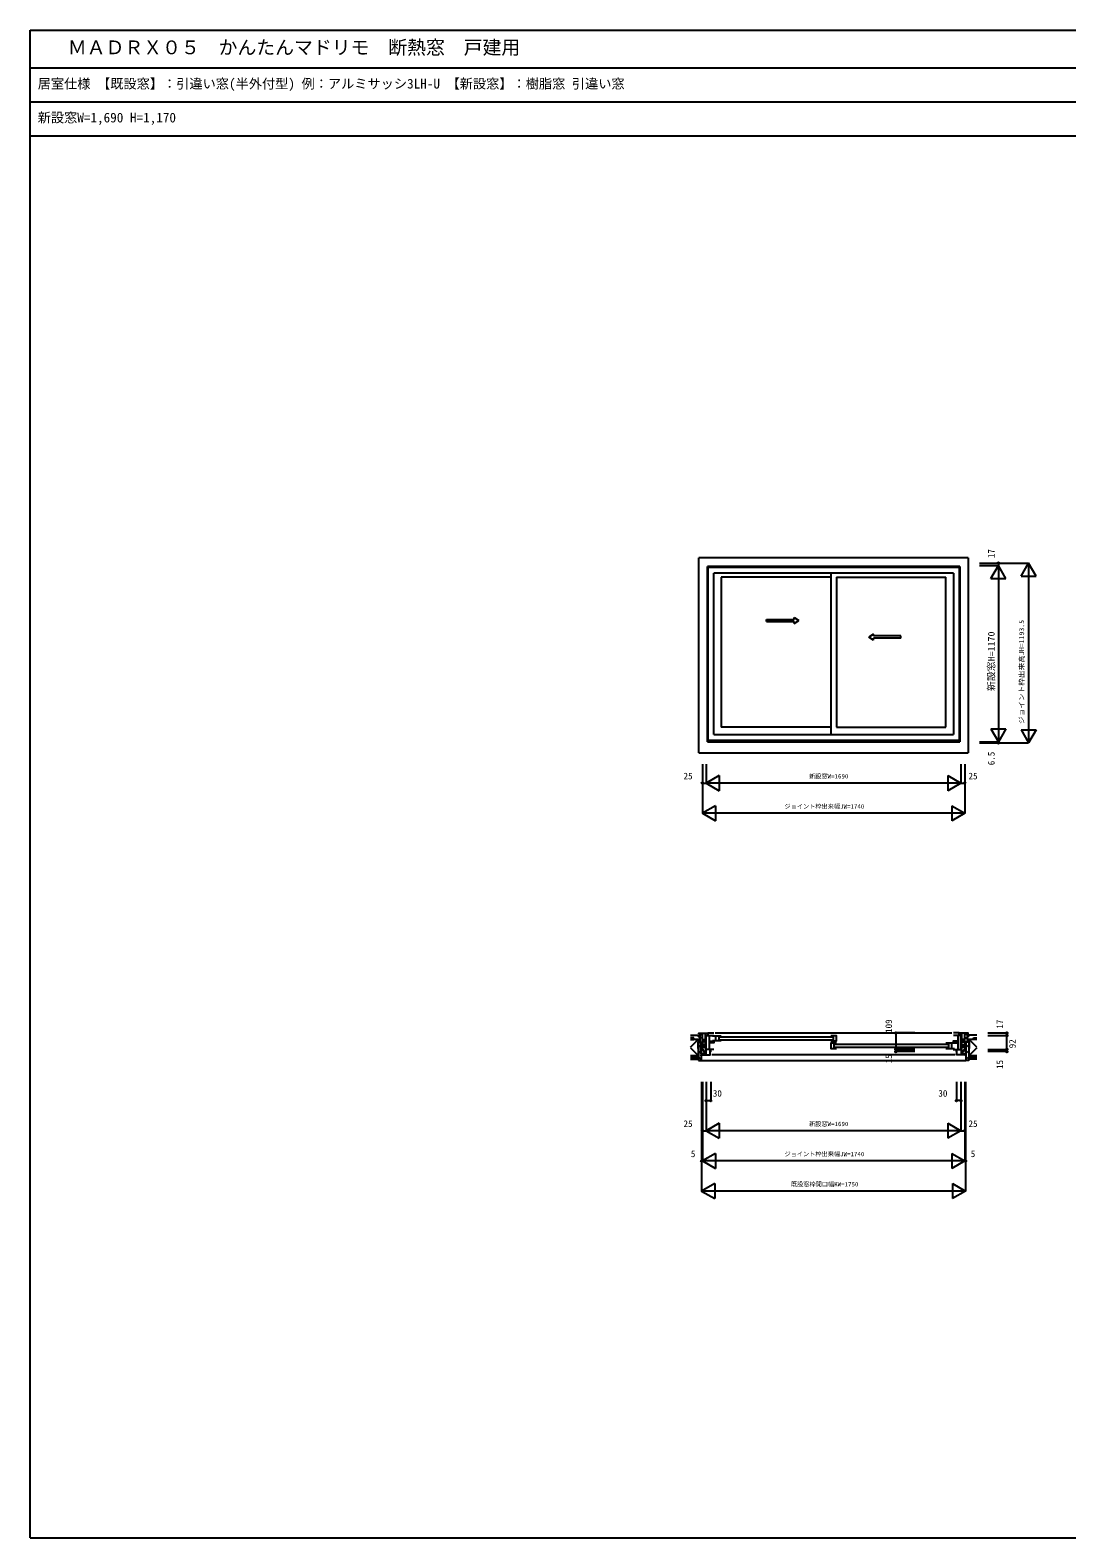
# Model space of a CAD drawing. Units: millimetres, scale not verified. Extents: x -6875 to 6875, y -5000 to 5000.
# Drawn here: x -6875 to 0, y -5000 to 5000 of the extents above; entities that cross this region are included whole.
import ezdxf
from ezdxf.enums import TextEntityAlignment as Align

# ---------------------------------------------------------------- set-up
doc = ezdxf.new("R2010")
doc.units = ezdxf.units.MM
doc.header["$LTSCALE"] = 20
for name, color, linetype in [('0-0_0', 7, 'Continuous'), ('0-1_YKK_A1', 4, 'Continuous'), ('0-2_YKK_B1', 4, 'Continuous'), ('0-3_YKK_B1E', 7, 'Continuous'), ('0-4_YKK_B2', 5, 'Continuous'), ('0-8_YKK_F1', 7, 'Continuous'), ('0-9_YKK_N1', 2, 'Continuous'), ('0-A_YKK_Z1', 7, 'Continuous')]:
    doc.layers.add(name, color=color, linetype=linetype)
doc.styles.add('ＭＳ ゴシック', font='')
doc.styles.get('ＭＳ ゴシック').set_extended_font_data('MS Gothic')

msp = doc.modelspace()

# ---------------------------------------------------------------- linework, layer by layer
at = {"layer": '0-1_YKK_A1'}
for p, q in [((-654.1, 1499.25), (-2440.1, 1499.25)), ((-2440.1, 205.75), (-2440.1, 1499.25)), ((-710.1, 1443.25), (-2384.1, 1443.25)), ((-2384.1, 278.75), (-2384.1, 1443.25)), ((-715.1, 1435.75), (-2379.1, 1435.75)), ((-2379.1, 291.75), (-2379.1, 1435.75)), ((-715.1, 1435.75), (-715.1, 291.75)), ((-710.1, 1443.25), (-710.1, 278.75)), ((-654.1, 1499.25), (-654.1, 205.75)), ((-752.1, 1398.75), (-2342.1, 1398.75)), ((-2342.1, 328.75), (-2342.1, 1398.75)), ((-1566.1, 1371.75), (-2292.1, 1371.75)), ((-2292.1, 1371.75), (-2292.1, 377.75)), ((-1566.1, 1398.75), (-1566.1, 328.75)), ((-1528.1, 1371.75), (-802.1, 1371.75)), ((-1528.1, 1371.75), (-1528.1, 377.75)), ((-802.1, 377.75), (-802.1, 1371.75)), ((-752.1, 1398.75), (-752.1, 328.75)), ((-1807.81, 1092.11), (-1807.81, 1104.62)), ((-1807.81, 1104.62), (-1777.81, 1084.62)), ((-1991.15, 1092.11), (-1807.81, 1092.11)), ((-1991.14, 1077.11), (-1991.14, 1092.11)), ((-1991.14, 1077.11), (-1807.81, 1077.11)), ((-1807.81, 1064.62), (-1777.81, 1084.62)), ((-1807.81, 1064.62), (-1807.81, 1077.11)), ((-1283.39, 994.62), (-1313.39, 974.62)), ((-1283.39, 954.62), (-1313.39, 974.62)), ((-1283.39, 982.11), (-1283.39, 994.62)), ((-1102.05, 982.11), (-1283.39, 982.11)), ((-1283.39, 954.62), (-1283.39, 967.11)), ((-1102.06, 967.11), (-1283.39, 967.11)), ((-1102.06, 967.11), (-1102.06, 982.11)), ((-2342.1, 328.75), (-752.1, 328.75)), ((-1566.1, 377.75), (-2292.1, 377.75)), ((-1528.1, 377.75), (-802.1, 377.75)), ((-2440.1, 205.75), (-654.1, 205.75)), ((-2384.1, 278.75), (-710.1, 278.75)), ((-2379.1, 291.75), (-715.1, 291.75))]:
    msp.add_line(p, q, dxfattribs=at)
at = {"layer": '0-2_YKK_B1'}
for p, q in [((-2417.1, -1745.5), (-2417.1, -1652)), ((-2417.1, -1695.4), (-2397.1, -1695.4)), ((-2404.9, -1701.81), (-2398.49, -1695.4)), ((-2404.9, -1711.2), (-2404.9, -1695.4)), ((-2404.9, -1707.47), (-2397.1, -1699.67)), ((-2397.1, -1730.5), (-2397.1, -1652)), ((-2371.1, -1668), (-2371.1, -1760)), ((-2350.1, -1670.3), (-2292.1, -1670.3)), ((-2332.1, -1651), (-762.1, -1651)), ((-2330.1, -1670.3), (-2330.1, -1704.3)), ((-2309.1, -1670.3), (-2309.1, -1704.3)), ((-2305.1, -1676.3), (-1553.1, -1676.3)), ((-1553.1, -1698.3), (-2305.1, -1698.3)), ((-1549.1, -1670.3), (-1549.1, -1704.3)), ((-723.1, -1668), (-723.1, -1760)), ((-697.1, -1730.5), (-697.1, -1652)), ((-677.1, -1695.4), (-697.1, -1695.4)), ((-689.3, -1707.47), (-697.1, -1699.67)), ((-689.3, -1701.81), (-695.71, -1695.4)), ((-689.3, -1711.2), (-689.3, -1695.4)), ((-677.1, -1745.5), (-677.1, -1652)), ((-2397.1, -1711.2), (-2417.1, -1711.2)), ((-2397.1, -1730.5), (-2417.1, -1730.5)), ((-2402.97, -1711.2), (-2397.1, -1705.33)), ((-2393.8, -1733.5), (-2392.1, -1733.5)), ((-2393.8, -1760), (-2392.1, -1760)), ((-739.6, -1797), (-2354.6, -1797)), ((-2292.1, -1704.3), (-2350.1, -1704.3)), ((-1545.1, -1719.3), (-1545.1, -1753.3)), ((-1541.1, -1725.3), (-789.1, -1725.3)), ((-789.1, -1747.3), (-1541.1, -1747.3)), ((-744.1, -1719.3), (-802.1, -1719.3)), ((-802.1, -1753.3), (-744.1, -1753.3)), ((-785.1, -1719.3), (-785.1, -1753.3)), ((-764.1, -1719.3), (-764.1, -1753.3)), ((-700.4, -1733.5), (-702.1, -1733.5)), ((-700.4, -1760), (-702.1, -1760)), ((-691.23, -1711.2), (-697.1, -1705.33)), ((-697.1, -1711.2), (-677.1, -1711.2)), ((-697.1, -1730.5), (-677.1, -1730.5))]:
    msp.add_line(p, q, dxfattribs=at)
for points in [[(-2440.1, -1657), (-2440.1, -1652), (-2384.1, -1652), (-2384.1, -1668)], [(-2341.1, -1760), (-2392.1, -1760), (-2392.1, -1668), (-2342.1, -1668)], [(-2379.1, -1668), (-2379.1, -1651), (-2342.1, -1651)], [(-1566.1, -1704.3), (-1528.1, -1704.3), (-1528.1, -1670.3), (-1566.1, -1670.3)], [(-753.1, -1760), (-702.1, -1760), (-702.1, -1668), (-752.1, -1668)], [(-715.1, -1668), (-715.1, -1651), (-752.1, -1651)], [(-654.1, -1657), (-654.1, -1652), (-710.1, -1652), (-710.1, -1668)], [(-2424.6, -1797), (-2364.6, -1797), (-2364.6, -1760)], [(-2410.6, -1731.3), (-2393.8, -1731.3), (-2393.8, -1790), (-2396.4, -1790)], [(-2371.1, -1706.3), (-2341.1, -1706.3), (-2341.1, -1717.3), (-2371.1, -1717.3)], [(-2364.6, -1775), (-2362.1, -1775), (-2362.1, -1760)], [(-1528.1, -1719.3), (-1566.1, -1719.3), (-1566.1, -1753.3), (-1528.1, -1753.3)], [(-723.1, -1706.3), (-753.1, -1706.3), (-753.1, -1717.3), (-723.1, -1717.3)], [(-729.6, -1775), (-732.1, -1775), (-732.1, -1760)], [(-669.6, -1797), (-729.6, -1797), (-729.6, -1760)], [(-683.6, -1731.3), (-700.4, -1731.3), (-700.4, -1790), (-697.8, -1790)]]:
    msp.add_lwpolyline(points, dxfattribs=at)
at = {"layer": '0-3_YKK_B1E'}
for p, q in [((-2462.1, -1695), (-2433.6, -1695)), ((-2438.1, -1698), (-2438.1, -1695)), ((-2433.6, -1661.6), (-2425.1, -1661.6)), ((-2425.1, -1684.3), (-2433.6, -1684.3)), ((-660.6, -1661.6), (-669.1, -1661.6)), ((-669.1, -1684.3), (-660.6, -1684.3)), ((-632.1, -1695), (-660.6, -1695)), ((-656.1, -1698), (-656.1, -1695))]:
    msp.add_line(p, q, dxfattribs=at)
for points in [[(-2439.6, -1657), (-2433.6, -1657), (-2433.6, -1712)], [(-654.6, -1657), (-660.6, -1657), (-660.6, -1712)], [(-2438.1, -1709), (-2438.1, -1712), (-2422.1, -1712)], [(-656.1, -1709), (-656.1, -1712), (-672.1, -1712)]]:
    msp.add_lwpolyline(points, dxfattribs=at)
at = {"layer": '0-4_YKK_B2'}
for p, q in [((-2441.8, -1665), (-2445, -1668.2)), ((-2436.14, -1665), (-2445, -1673.86)), ((-2435, -1669.51), (-2439.49, -1674)), ((-650.71, -1665), (-659.2, -1673.49)), ((-656.37, -1665), (-659.2, -1667.83)), ((-649.2, -1669.14), (-654.06, -1674)), ((-2443.1, -1712), (-2443.1, -1834)), ((-2425.1, -1748.11), (-2443.1, -1730.11)), ((-2425.1, -1787.7), (-2443.1, -1769.7)), ((-2425.1, -1712), (-2425.1, -1834)), ((-2425.1, -1798.05), (-2424.05, -1797)), ((-2425.1, -1800.88), (-2421.22, -1797)), ((-2425.1, -1803.71), (-2418.39, -1797)), ((-674.86, -1798.24), (-673.61, -1797)), ((-672.03, -1801.07), (-669.1, -1798.14)), ((-669.1, -1712), (-669.1, -1834)), ((-669.1, -1748.11), (-651.1, -1730.11)), ((-669.1, -1787.7), (-651.1, -1769.7)), ((-651.1, -1712), (-651.1, -1834)), ((-2425.1, -1827.3), (-2443.1, -1809.3)), ((-2443.1, -1834), (-2425.1, -1834)), ((-2425.1, -1834), (-669.1, -1834)), ((-669.2, -1803.9), (-669.1, -1803.8)), ((-669.1, -1827.3), (-651.1, -1809.3)), ((-651.1, -1834), (-669.1, -1834))]:
    msp.add_line(p, q, dxfattribs=at)
for points in [[(-2445, -1674), (-2445, -1665), (-2435, -1665)], [(-2445, -1674), (-2435, -1674), (-2435, -1665)], [(-649.2, -1674), (-649.2, -1665), (-659.2, -1665)], [(-649.2, -1674), (-659.2, -1674), (-659.2, -1665)]]:
    msp.add_lwpolyline(points, dxfattribs=at)
for points in [[(-2425.1, -1797), (-2418.1, -1797), (-2425.1, -1804)], [(-669.1, -1797), (-676.1, -1797), (-669.1, -1804)]]:
    msp.add_lwpolyline(points, close=True, dxfattribs=at)
at = {"layer": '0-8_YKK_F1'}
for p, q in [((-6875.1, 5000), (6874.9, 5000)), ((-6875.1, -5000), (-6875.1, 5000)), ((-6875.1, 4750), (6624.9, 4750)), ((-6875.1, 4525), (6624.9, 4525)), ((-6875.1, 4300), (6624.9, 4300)), ((-6875.1, -5000), (6874.9, -5000))]:
    msp.add_line(p, q, dxfattribs=at)
at = {"layer": '0-9_YKK_N1'}
for p, q in [((-579.1, 1465.75), (-254.1, 1465.75)), ((-579.1, 1448.75), (-454.1, 1448.75)), ((-504.1, 1362.15), (-454.1, 1448.75)), ((-454.1, 1465.75), (-454.1, 1448.75)), ((-404.1, 1362.15), (-454.1, 1448.75)), ((-454.1, 1448.75), (-454.1, 278.75)), ((-304.1, 1379.15), (-254.1, 1465.75)), ((-254.1, 1465.75), (-254.1, 272.25)), ((-204.1, 1379.15), (-254.1, 1465.75)), ((-504.1, 1362.15), (-404.1, 1362.15)), ((-304.1, 1379.15), (-204.1, 1379.15)), ((-504.1, 365.35), (-404.1, 365.35)), ((-504.1, 365.35), (-454.1, 278.75)), ((-404.1, 365.35), (-454.1, 278.75)), ((-304.1, 358.85), (-204.1, 358.85)), ((-304.1, 358.85), (-254.1, 272.25)), ((-204.1, 358.85), (-254.1, 272.25)), ((-579.1, 278.75), (-454.1, 278.75)), ((-579.1, 272.25), (-254.1, 272.25)), ((-454.1, 278.75), (-454.1, 272.25)), ((-2417.1, 130.75), (-2417.1, -194.25)), ((-2392.1, 130.75), (-2392.1, 5.75)), ((-677.1, 130.75), (-677.1, -194.25)), ((-2417.1, 5.75), (-2392.1, 5.75)), ((-702.1, 5.75), (-2392.1, 5.75)), ((-2305.5, 55.75), (-2305.5, -44.25)), ((-788.7, 55.75), (-788.7, -44.25)), ((-677.1, -194.25), (-2417.1, -194.25)), ((-2330.5, -144.25), (-2330.5, -244.25)), ((-763.7, -144.25), (-763.7, -244.25)), ((-1134.14, -1651), (-1134.14, -1760)), ((-1009.14, -1651), (-1134.14, -1651)), ((-523.1, -1651), (-398.1, -1651)), ((-523.1, -1668), (-398.1, -1668)), ((-398.1, -1651), (-398.1, -1668)), ((-398.1, -1760), (-398.1, -1668)), ((-1009.14, -1760), (-1134.14, -1760)), ((-1134.14, -1760), (-1134.14, -1775)), ((-1009.14, -1775), (-1134.14, -1775)), ((-523.1, -1760), (-398.1, -1760)), ((-398.1, -1775), (-523.1, -1775)), ((-398.1, -1775), (-398.1, -1760)), ((-2422.1, -1975), (-2422.1, -2700)), ((-2417.1, -1975), (-2417.1, -2500)), ((-2392.1, -1975), (-2392.1, -2300)), ((-2362.1, -1975), (-2362.1, -2100)), ((-732.1, -1975), (-732.1, -2100)), ((-677.1, -1975), (-677.1, -2500)), ((-672.1, -1975), (-672.1, -2700)), ((-2392.1, -2100), (-2362.1, -2100)), ((-702.1, -2100), (-732.1, -2100)), ((-2417.1, -2300), (-2392.1, -2300)), ((-702.1, -2300), (-2392.1, -2300)), ((-2305.5, -2250), (-2305.5, -2350)), ((-788.7, -2250), (-788.7, -2350)), ((-2417.1, -2500), (-2422.1, -2500)), ((-677.1, -2500), (-2417.1, -2500)), ((-2330.5, -2450), (-2330.5, -2550)), ((-763.7, -2450), (-763.7, -2550)), ((-677.1, -2500), (-672.1, -2500)), ((-672.1, -2700), (-2422.1, -2700)), ((-2335.5, -2650), (-2335.5, -2750)), ((-758.7, -2650), (-758.7, -2750))]:
    msp.add_line(p, q, dxfattribs=at)
for points in [[(-702.1, 130.75), (-702.1, 5.75), (-677.1, 5.75)], [(-2305.5, 55.75), (-2392.1, 5.75), (-2305.5, -44.25)], [(-788.7, 55.75), (-702.1, 5.75), (-788.7, -44.25)], [(-2330.5, -144.25), (-2417.1, -194.25), (-2330.5, -244.25)], [(-763.7, -144.25), (-677.1, -194.25), (-763.7, -244.25)], [(-702.1, -1975), (-702.1, -2300), (-677.1, -2300)], [(-2305.5, -2250), (-2392.1, -2300), (-2305.5, -2350)], [(-788.7, -2250), (-702.1, -2300), (-788.7, -2350)], [(-2330.5, -2450), (-2417.1, -2500), (-2330.5, -2550)], [(-763.7, -2450), (-677.1, -2500), (-763.7, -2550)], [(-2335.5, -2650), (-2422.1, -2700), (-2335.5, -2750)], [(-758.7, -2650), (-672.1, -2700), (-758.7, -2750)]]:
    msp.add_lwpolyline(points, dxfattribs=at)
for centre in [(-454.1, 1465.75), (-454.1, 272.25), (-2417.1, 5.75), (-677.1, 5.75), (-1134.25, -1651), (-398.1, -1668), (-397.99, -1651), (-1134.14, -1760), (-1134.14, -1775), (-398.1, -1760), (-398.1, -1775), (-2392.1, -2100), (-2362.1, -2100), (-732.1, -2100), (-702.1, -2100), (-2417.1, -2300), (-677.1, -2300), (-2422.1, -2500), (-672.1, -2500)]:
    msp.add_circle(centre, 5, dxfattribs=at)
at = {"layer": '0-A_YKK_Z1'}
for p, q in [((-2496.1, -1665), (-2445, -1665)), ((-2474.6, -1682.9), (-2496.1, -1682.9)), ((-2496.1, -1695), (-2474.6, -1695)), ((-2474.6, -1695), (-2474.6, -1682.9)), ((-2438.1, -1712), (-2446.1, -1695)), ((-2438.1, -1695), (-2446.1, -1695)), ((-2446.1, -1695), (-2446.1, -1800)), ((-2438.1, -1712), (-2438.1, -1695)), ((-656.1, -1712), (-648.1, -1695)), ((-656.1, -1695), (-648.1, -1695)), ((-656.1, -1712), (-656.1, -1695)), ((-598.1, -1665), (-649.2, -1665)), ((-598.1, -1695), (-648.1, -1695)), ((-598.1, -1745), (-648.1, -1695)), ((-619.6, -1682.9), (-598.1, -1682.9)), ((-619.6, -1695), (-619.6, -1682.9)), ((-618.1, -1695), (-619.6, -1695)), ((-2496.1, -1750), (-2446.1, -1800)), ((-2496.1, -1800), (-2446.1, -1800)), ((-2443.1, -1800), (-2446.1, -1712)), ((-2446.1, -1712), (-2438.1, -1712)), ((-2446.1, -1800), (-2443.1, -1800)), ((-2425.1, -1712), (-2417.1, -1745.5)), ((-2425.1, -1745.5), (-2396.4, -1790)), ((-669.1, -1745.5), (-697.8, -1790)), ((-669.1, -1712), (-677.1, -1745.5)), ((-648.1, -1712), (-656.1, -1712)), ((-648.1, -1712), (-651.1, -1800)), ((-648.1, -1800), (-651.1, -1800)), ((-648.1, -1800), (-598.1, -1800)), ((-2496.1, -1815), (-2443.1, -1815)), ((-2496.1, -1824), (-2443.1, -1824)), ((-598.1, -1815), (-651.1, -1815)), ((-598.1, -1824), (-651.1, -1824))]:
    msp.add_line(p, q, dxfattribs=at)
for points in [[(-2496.1, -1745), (-2446.1, -1695), (-2476.1, -1695)], [(-598.1, -1750), (-648.1, -1800), (-648.1, -1695)]]:
    msp.add_lwpolyline(points, dxfattribs=at)
for points in [[(-2425.1, -1712), (-2417.1, -1712), (-2417.1, -1745.5), (-2425.1, -1745.5)], [(-2425.1, -1745.5), (-2396.4, -1745.5), (-2396.4, -1790), (-2425.1, -1790)], [(-669.1, -1745.5), (-697.8, -1745.5), (-697.8, -1790), (-669.1, -1790)], [(-669.1, -1712), (-677.1, -1712), (-677.1, -1745.5), (-669.1, -1745.5)]]:
    msp.add_lwpolyline(points, close=True, dxfattribs=at)

# ---------------------------------------------------------------- texts
at = {"layer": '0-0_0', "style": 'ＭＳ ゴシック'}
for s, height, p in [('ＭＡＤＲＸ０５\u3000かんたんマドリモ\u3000断熱窓\u3000戸建用', 91.64, (-6625.1, 4812.5)), ('居室仕様 【既設窓】：引違い窓(半外付型) 例：アルミサッシ3LH-U 【新設窓】：樹脂窓 引違い窓', 64.15, (-6825.1, 4593.75)), ('新設窓W=1,690 H=1,170', 64.15, (-6825.1, 4368.75))]:
    msp.add_text(s, height=height, dxfattribs=at).set_placement(p, align=Align.BOTTOM_LEFT)
at = {"layer": '0-9_YKK_N1', "style": 'ＭＳ ゴシック'}
for s, p in [('17', (-466.1, 1498.25)), ('6.5', (-466.1, 124.46)), ('109', (-1146.25, -1651)), ('17', (-410.1, -1622.94)), ('92', (-326.1, -1753.05)), ('15', (-1146.25, -1852.93)), ('15', (-410.1, -1890.09))]:
    msp.add_text(s, height=43.99, rotation=90, dxfattribs=at).set_placement(p, align=Align.BOTTOM_LEFT)
at = {"layer": '0-9_YKK_N1', "style": 'ＭＳ ゴシック', "width": 1.1}
for s, height, p in [('新設窓H=1170', 43.99, (-466.1, 615.91)), ('ジョイント枠出来高JH=1193.5', 32.99, (-273.6, 397.86))]:
    msp.add_text(s, height=height, rotation=90, dxfattribs=at).set_placement(p, align=Align.BOTTOM_LEFT)
at = {"layer": '0-9_YKK_N1', "style": 'ＭＳ ゴシック'}
for s, height, p in [('25', 43.99, (-2542.1, 17.75)), ('新設窓W=1690', 29.33, (-1709.6, 27.75)), ('25', 43.99, (-652.1, 17.75)), ('ジョイント枠出来幅JW=1740', 29.33, (-1873.09, -172.25)), ('30', 43.99, (-2347.68, -2087.22)), ('30', 43.99, (-851.95, -2087.22)), ('25', 43.99, (-2542.1, -2288)), ('新設窓W=1690', 29.33, (-1709.6, -2278)), ('25', 43.99, (-652.1, -2288)), ('5', 43.99, (-2493.2, -2488)), ('ジョイント枠出来幅JW=1740', 29.33, (-1873.09, -2478)), ('5', 43.99, (-637.51, -2488)), ('既設窓枠開口幅KW=1750', 29.33, (-1830.13, -2678))]:
    msp.add_text(s, height=height, dxfattribs=at).set_placement(p, align=Align.BOTTOM_LEFT)

doc.saveas('drawing.dxf')
